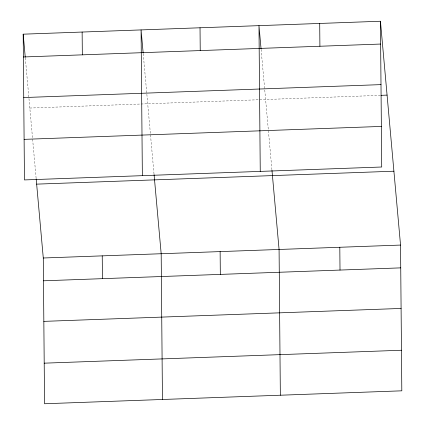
<?xml version="1.0" encoding="UTF-8"?>
<svg xmlns="http://www.w3.org/2000/svg" width="425" height="425" viewBox="0 0 425 425"><rect width="100%" height="100%" fill="white"/><g stroke="black" fill="none" stroke-linecap="round" stroke-linejoin="round"><path stroke-width="0.32" stroke-dasharray="2.12 1.59" d="M29.819 108.04L380.476 95.349M261.109 49.385L271.91 169.702M143.214 53.651L154.015 173.968M25.319 57.917L36.12 178.234"/><path stroke-width="0.64" d="M380.444 21.25L381.714 167.004L24.459 179.929L23.184 34.181L380.444 21.25L400.541 245.071L401.816 390.819L44.556 403.75L43.286 257.996L36.178 178.888M23.386 56.977L380.641 44.051M23.736 97.553L380.997 84.623M381.135 95.328L387.074 95.11M24.103 139.357L381.363 126.427M36.651 184.137L393.911 171.206M43.286 257.996L400.541 245.071M43.483 280.797L400.743 267.867M43.839 321.369L401.094 308.444M44.2 363.173L401.46 350.248M261.051 48.726L258.974 25.643L260.249 171.397M271.973 170.356L279.076 249.464L280.346 395.218M143.151 52.992L141.079 29.909L142.354 175.663M154.073 174.622L161.181 253.73L162.451 399.484M23.184 34.181L25.256 57.258M339.809 247.265L340.011 270.066M319.712 23.449L319.908 46.251M220.129 251.6L220.325 274.396M200.026 27.779L200.228 50.58M102.234 255.866L102.43 278.662M82.131 32.045L82.333 54.846"/></g></svg>
